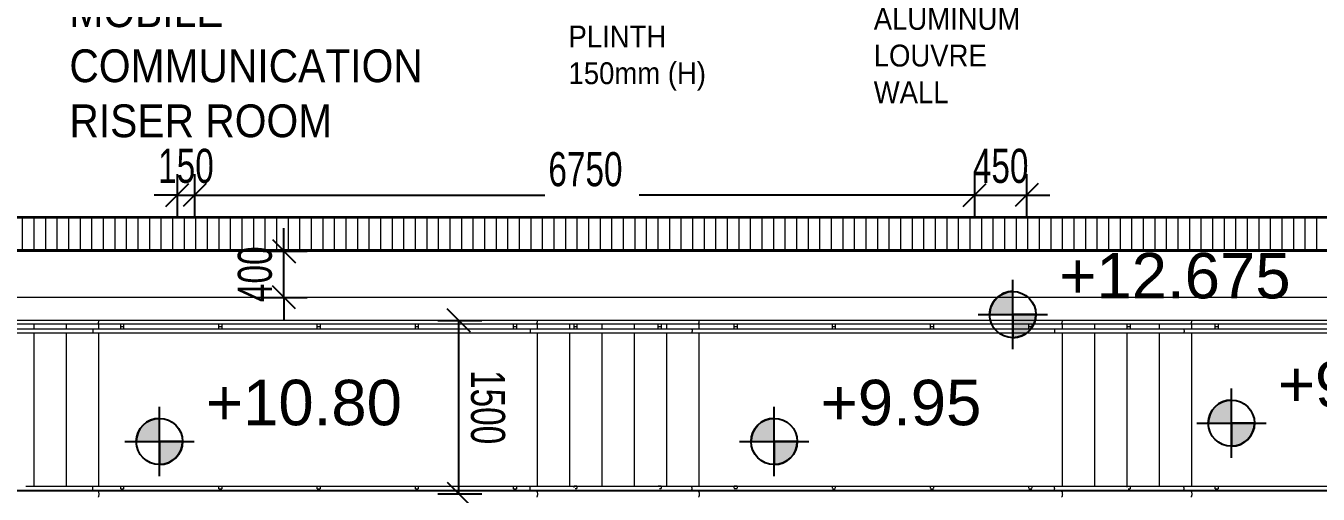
# Model space of a CAD drawing. Header units: millimetres. Extents: x 12827 to 178996, y -27589 to 73652.
# Drawn here: x 80428 to 91611, y 3154 to 7207 of the extents above; entities that cross this region are included whole.
import ezdxf

# ---------------------------------------------------------------- set-up
doc = ezdxf.new("R2010")
doc.units = ezdxf.units.MM
for name, color, linetype, lineweight in [('A-ANNO-DIMS', 211, 'Continuous', 5), ('A-ANNO-NOTE', 131, 'Continuous', 25), ('A-FLOR', 192, 'Continuous', 9), ('A-FLOR-HRAL', 11, 'Continuous', 9), ('A-WALL', 113, 'Continuous', 20), ('G-ANNO-TEXT', 231, 'Continuous', 5), ('Q-CASE', 31, 'Continuous', 20)]:
    doc.layers.add(name, color=color, linetype=linetype, lineweight=lineweight)
doc.styles.add('Arial_1', font='arial.ttf', dxfattribs={"height": 393.413174})
doc.styles.add('Arial_2', font='arial.ttf', dxfattribs={"width": 0.7, "height": 295.05988})
doc.styles.add('Swis721 BT', font='swiss.ttf', dxfattribs={"width": 0.9, "height": 189.214176})
doc.styles.add('Swis721 BT_1', font='swiss.ttf', dxfattribs={"width": 0.89, "height": 283.821263})
doc.dimstyles.new('Linear_-_1_5mm_Arial', dxfattribs={"dimscale": 304.8, "dimtxt": 300, "dimasz": 0.656168, "dimexe": 0.656168, "dimexo": 0.0625, "dimgap": 0.328084, "dimtad": 1, "dimdec": 0, "dimzin": 0, "dimdsep": 46, "dimtxsty": 'Arial_2', "dimblk1": 'OBLIQUE', "dimblk2": 'OBLIQUE', "dimsah": 1, "dimcen": 0.09, "dimadec": 0, "dimazin": 0, "dimtfac": 1, "dimtdec": 4, "dimtix": 1, "dimtmove": 0, "dimatfit": 3, "dimfxl": 0.656168, "dimfxlon": 1, "dimtvp": 1, "dimtolj": 1, "dimtzin": 0, "dimarcsym": 2})
doc.dimstyles.new('Linear_-_1_5mm_Arial_1', dxfattribs={"dimscale": 304.8, "dimtxt": 300, "dimasz": 0.656168, "dimexe": 0.656168, "dimexo": 0.0625, "dimgap": 0.328084, "dimtad": 1, "dimdec": 0, "dimzin": 0, "dimdsep": 46, "dimtxsty": 'Arial_2', "dimblk1": 'OBLIQUE', "dimblk2": 'OBLIQUE', "dimsah": 1, "dimcen": 0.09, "dimadec": 0, "dimazin": 0, "dimtfac": 1, "dimtdec": 4, "dimtix": 1, "dimtmove": 2, "dimatfit": 3, "dimfxl": 0.656168, "dimfxlon": 1, "dimtvp": 1, "dimtolj": 1, "dimtzin": 0, "dimarcsym": 2})
doc.dimstyles.new('Linear_-_1_5mm_Arial_2', dxfattribs={"dimscale": 304.8, "dimtxt": 300, "dimasz": 0.656168, "dimexe": 0.656168, "dimexo": 0.0625, "dimgap": 0.328084, "dimtad": 1, "dimdec": 0, "dimzin": 0, "dimdsep": 46, "dimtxsty": 'Arial_2', "dimblk1": 'OBLIQUE', "dimblk2": 'OBLIQUE', "dimsah": 1, "dimcen": 0.09, "dimadec": 0, "dimazin": 0, "dimtfac": 1, "dimtdec": 4, "dimtix": 1, "dimtmove": 0, "dimatfit": 3, "dimfxl": 0.656168, "dimfxlon": 1, "dimtvp": 1, "dimtolj": 1, "dimtzin": 0, "dimarcsym": 2})
doc.dimstyles.new('Linear_-_1_5mm_Arial__Right_', dxfattribs={"dimscale": 304.8, "dimtxt": 300, "dimasz": 0.656168, "dimexe": 0.656168, "dimexo": 0.0625, "dimgap": 0.328084, "dimtad": 1, "dimdec": 0, "dimzin": 0, "dimdsep": 46, "dimtxsty": 'Arial_2', "dimblk1": 'OBLIQUE', "dimblk2": 'OBLIQUE', "dimsah": 1, "dimcen": 0.09, "dimadec": 0, "dimazin": 0, "dimtfac": 1, "dimtdec": 4, "dimtix": 1, "dimtmove": 0, "dimatfit": 3, "dimfxl": 0.656168, "dimfxlon": 1, "dimtvp": 1, "dimtolj": 1, "dimtzin": 0, "dimarcsym": 2})

# ---------------------------------------------------------------- blocks, each defined once
blk = doc.blocks.new('DLN-Surface Channel-S1 - 300x150 _WD_-15753152-Copy of 1_F')
at = {"layer": 'Q-CASE', "lineweight": 9}
h = blk.add_hatch(dxfattribs=at)
h.set_pattern_fill('FP_6', color=256, style=0, pattern_type=2)
h.set_pattern_definition([(270, (0, 609.6), (100, 6e-15), [])])
h.paths.add_polyline_path([(-6164, -135), (6215, -135), (6215, 135), (-6215, 135), (-6215, -135)], flags=0)
at = {"layer": 'Q-CASE'}
for p, q in [((-6215, 150), (6215, 150)), ((-6215, 140), (6215, 140)), ((6215, 135), (-6215, 135)), ((-6215, -135), (6215, -135)), ((6215, -140), (-6215, -140)), ((-5915, -150), (6215, -150))]:
    blk.add_line(p, q, dxfattribs=at)
blk = doc.blocks.new('Railings 6 - Railings 6-15750741-Copy of 1_F')
at = {"layer": 'A-FLOR-HRAL'}
for p, q in [((79878, 4629), (81054, 4629)), ((81054, 4629), (84848, 4629)), ((81249, 4611), (81249, 4629)), ((81249, 4601), (81249, 4611)), ((81249, 4582), (81249, 4601)), ((81274, 4601), (81249, 4601)), ((81274, 4629), (81274, 4611)), ((81274, 4611), (81274, 4601)), ((81274, 4601), (81274, 4582)), ((82099, 4611), (82099, 4629)), ((82099, 4601), (82099, 4611)), ((82099, 4582), (82099, 4601)), ((82124, 4601), (82099, 4601)), ((82124, 4629), (82124, 4611)), ((82124, 4611), (82124, 4601)), ((82124, 4601), (82124, 4582)), ((82949, 4611), (82949, 4629)), ((82949, 4601), (82949, 4611)), ((82949, 4582), (82949, 4601)), ((82974, 4601), (82949, 4601)), ((82974, 4629), (82974, 4611)), ((82974, 4611), (82974, 4601)), ((82974, 4601), (82974, 4582)), ((83799, 4611), (83799, 4630)), ((83799, 4601), (83799, 4611)), ((83799, 4582), (83799, 4601)), ((83824, 4601), (83799, 4601)), ((83824, 4630), (83824, 4611)), ((83824, 4611), (83824, 4601)), ((83824, 4601), (83824, 4582)), ((84649, 4611), (84649, 4630)), ((84649, 4601), (84649, 4611)), ((84649, 4582), (84649, 4601)), ((84674, 4601), (84649, 4601)), ((84674, 4630), (84674, 4611)), ((84674, 4611), (84674, 4601)), ((84674, 4601), (84674, 4582)), ((84848, 4629), (86248, 4629)), ((85172, 4611), (85172, 4630)), ((85172, 4601), (85172, 4611)), ((85172, 4582), (85172, 4601)), ((85197, 4601), (85172, 4601)), ((85197, 4630), (85197, 4611)), ((85197, 4611), (85197, 4601)), ((85197, 4601), (85197, 4581)), ((85900, 4611), (85900, 4629)), ((85900, 4601), (85900, 4611)), ((85900, 4582), (85900, 4601)), ((85925, 4601), (85900, 4601)), ((85925, 4629), (85925, 4611)), ((85925, 4611), (85925, 4601)), ((85925, 4601), (85925, 4581)), ((86248, 4629), (89390, 4629)), ((86558, 4611), (86558, 4629)), ((86558, 4601), (86558, 4611)), ((86558, 4582), (86558, 4601)), ((86583, 4601), (86558, 4601)), ((86583, 4629), (86583, 4611)), ((86583, 4611), (86583, 4601)), ((86583, 4601), (86583, 4582)), ((87408, 4611), (87408, 4629)), ((87408, 4601), (87408, 4611)), ((87408, 4582), (87408, 4601)), ((87433, 4601), (87408, 4601)), ((87433, 4629), (87433, 4611)), ((87433, 4611), (87433, 4601)), ((87433, 4601), (87433, 4582)), ((88258, 4611), (88258, 4629)), ((88258, 4601), (88258, 4611)), ((88258, 4582), (88258, 4601)), ((88283, 4601), (88258, 4601)), ((88283, 4629), (88283, 4611)), ((88283, 4611), (88283, 4601)), ((88283, 4601), (88283, 4582)), ((89108, 4611), (89108, 4630)), ((89108, 4601), (89108, 4611)), ((89108, 4582), (89108, 4601)), ((89133, 4601), (89108, 4601)), ((89133, 4630), (89133, 4611)), ((89133, 4611), (89133, 4601)), ((89133, 4601), (89133, 4582)), ((89390, 4629), (90510, 4629)), ((89960, 4611), (89960, 4629)), ((89960, 4601), (89960, 4611)), ((89960, 4584), (89960, 4601)), ((89985, 4601), (89960, 4601)), ((89985, 4629), (89985, 4611)), ((89985, 4611), (89985, 4601)), ((89985, 4601), (89985, 4581)), ((90510, 4629), (92010, 4629)), ((90721, 4611), (90721, 4629)), ((90721, 4601), (90721, 4611)), ((90721, 4582), (90721, 4601)), ((90746, 4601), (90721, 4601)), ((90746, 4629), (90746, 4611)), ((90746, 4611), (90746, 4601)), ((90746, 4601), (90746, 4582)), ((81007, 4583), (79790, 4583)), ((79790, 4551), (81007, 4551)), ((84792, 4583), (81007, 4583)), ((81007, 4551), (84792, 4551)), ((86192, 4583), (84792, 4583)), ((84792, 4551), (86192, 4551)), ((89329, 4583), (86192, 4583)), ((86192, 4551), (89329, 4551)), ((90449, 4583), (89329, 4583)), ((89329, 4551), (90449, 4551)), ((91952, 4583), (90449, 4583)), ((90449, 4551), (91951, 4551)), ((79782, 3188), (81003, 3188)), ((81054, 3179), (79878, 3179)), ((81003, 3220), (80428, 3220)), ((84787, 3220), (81003, 3220)), ((81003, 3188), (84787, 3188)), ((84848, 3179), (81054, 3179)), ((81249, 3200), (81249, 3220)), ((81274, 3220), (81249, 3220)), ((81249, 3200), (81274, 3200)), ((81249, 3179), (81249, 3188)), ((81274, 3220), (81274, 3200)), ((81274, 3188), (81274, 3179)), ((82099, 3200), (82099, 3220)), ((82124, 3220), (82099, 3220)), ((82099, 3200), (82124, 3200)), ((82099, 3179), (82099, 3188)), ((82124, 3220), (82124, 3200)), ((82124, 3188), (82124, 3179)), ((82949, 3200), (82949, 3220)), ((82974, 3220), (82949, 3220)), ((82949, 3200), (82974, 3200)), ((82949, 3179), (82949, 3188)), ((82974, 3220), (82974, 3200)), ((82974, 3188), (82974, 3179)), ((83799, 3200), (83799, 3220)), ((83824, 3220), (83799, 3220)), ((83799, 3200), (83824, 3200)), ((83799, 3179), (83799, 3188)), ((83824, 3220), (83824, 3200)), ((83824, 3188), (83824, 3179)), ((84649, 3200), (84649, 3220)), ((84674, 3220), (84649, 3220)), ((84649, 3200), (84674, 3200)), ((84649, 3179), (84649, 3188)), ((84674, 3220), (84674, 3200)), ((84674, 3188), (84674, 3179)), ((85190, 3220), (84787, 3220)), ((84787, 3188), (86187, 3188)), ((86248, 3179), (84848, 3179)), ((85172, 3217), (85172, 3222)), ((85197, 3222), (85172, 3222)), ((85172, 3213), (85172, 3216)), ((85172, 3179), (85172, 3188)), ((85182, 3202), (85197, 3202)), ((85197, 3222), (85197, 3202)), ((85922, 3220), (85197, 3220)), ((85197, 3188), (85197, 3179)), ((85900, 3217), (85900, 3222)), ((85925, 3222), (85900, 3222)), ((85900, 3179), (85900, 3188)), ((85913, 3202), (85925, 3202)), ((85925, 3222), (85925, 3202)), ((86187, 3220), (85925, 3220)), ((85925, 3188), (85925, 3179)), ((89324, 3220), (86187, 3220)), ((86187, 3188), (89324, 3188)), ((89390, 3179), (86248, 3179)), ((86558, 3206), (86558, 3222)), ((86583, 3222), (86558, 3222)), ((86558, 3202), (86583, 3202)), ((86558, 3179), (86558, 3188)), ((86583, 3222), (86583, 3206)), ((86583, 3188), (86583, 3179)), ((87408, 3206), (87408, 3220)), ((87433, 3220), (87408, 3220)), ((87408, 3200), (87433, 3200)), ((87408, 3179), (87408, 3188)), ((87433, 3220), (87433, 3206)), ((87433, 3188), (87433, 3179)), ((88258, 3206), (88258, 3221)), ((88283, 3221), (88258, 3221)), ((88258, 3201), (88283, 3201)), ((88258, 3179), (88258, 3188)), ((88283, 3221), (88283, 3206)), ((88283, 3188), (88283, 3179)), ((89108, 3206), (89108, 3221)), ((89133, 3221), (89108, 3221)), ((89108, 3201), (89133, 3201)), ((89108, 3179), (89108, 3188)), ((89133, 3221), (89133, 3206)), ((89133, 3188), (89133, 3179)), ((89975, 3220), (89324, 3220)), ((89324, 3188), (90444, 3188)), ((90510, 3179), (89390, 3179)), ((89960, 3214), (89960, 3221)), ((89985, 3221), (89960, 3221)), ((89960, 3179), (89960, 3188)), ((89967, 3201), (89985, 3201)), ((89985, 3221), (89985, 3201)), ((90444, 3220), (89985, 3220)), ((89985, 3188), (89985, 3179)), ((91949, 3220), (90444, 3220)), ((90444, 3188), (91949, 3188)), ((92011, 3179), (90510, 3179)), ((90721, 3201), (90721, 3221)), ((90746, 3221), (90721, 3221)), ((90721, 3201), (90746, 3201)), ((90721, 3179), (90721, 3188)), ((90746, 3221), (90746, 3201)), ((90746, 3188), (90746, 3179))]:
    blk.add_line(p, q, dxfattribs=at)
for points in [[(81053, 4629), (81053, 4629), (81054, 4629), (81054, 4629)], [(84847, 4629), (84848, 4629), (84848, 4629), (84849, 4629)], [(86247, 4629), (86248, 4629), (86248, 4629), (86249, 4629)], [(89389, 4629), (89390, 4629), (89391, 4629), (89391, 4629)], [(90509, 4629), (90510, 4629), (90511, 4629), (90511, 4629)], [(81006, 4551), (81007, 4551), (81007, 4551), (81007, 4551)], [(84791, 4551), (84792, 4551), (84792, 4551), (84792, 4551)], [(86191, 4551), (86192, 4551), (86192, 4551), (86192, 4551)], [(89328, 4551), (89329, 4551), (89329, 4551), (89330, 4551)], [(90448, 4551), (90449, 4551), (90449, 4551), (90450, 4551)], [(81003, 3188), (81003, 3188), (81002, 3188), (81002, 3188)], [(84787, 3188), (84787, 3188), (84787, 3188), (84786, 3188)], [(86187, 3188), (86187, 3188), (86187, 3188), (86186, 3188)], [(89324, 3188), (89324, 3188), (89323, 3188), (89323, 3188)], [(90444, 3188), (90444, 3188), (90443, 3188), (90443, 3188)]]:
    blk.add_open_spline(points, degree=3, dxfattribs=at)
for points, knots in [([(81054, 4629), (81055, 4630), (81056, 4631), (81057, 4634), (81058, 4639), (81059, 4646), (81059, 4653), (81059, 4657)], [0, 0, 0, 0, 0.0833333, 0.1666667, 0.25, 0.3333333, 0.5, 0.5, 0.5, 0.5]), ([(84849, 4629), (84850, 4630), (84851, 4631), (84852, 4634), (84854, 4639), (84855, 4646), (84855, 4653), (84855, 4657)], [0, 0, 0, 0, 0.0833333, 0.1666667, 0.25, 0.3333333, 0.5, 0.5, 0.5, 0.5]), ([(86249, 4629), (86250, 4630), (86251, 4631), (86252, 4634), (86254, 4639), (86255, 4646), (86255, 4653), (86255, 4657)], [0, 0, 0, 0, 0.0833333, 0.1666667, 0.25, 0.3333333, 0.5, 0.5, 0.5, 0.5]), ([(89391, 4629), (89392, 4630), (89393, 4631), (89395, 4634), (89396, 4639), (89398, 4646), (89398, 4653), (89398, 4657)], [0, 0, 0, 0, 0.0833333, 0.1666667, 0.25, 0.3333333, 0.5, 0.5, 0.5, 0.5]), ([(90511, 4629), (90512, 4630), (90513, 4631), (90515, 4634), (90516, 4639), (90518, 4646), (90518, 4653), (90518, 4657)], [0, 0, 0, 0, 0.0833333, 0.1666667, 0.25, 0.3333333, 0.5, 0.5, 0.5, 0.5]), ([(81007, 4551), (81008, 4551), (81008, 4552), (81009, 4554), (81010, 4557), (81010, 4562), (81011, 4569), (81010, 4575), (81009, 4579), (81008, 4581), (81007, 4583), (81007, 4583), (81006, 4582)], [0, 0, 0, 0, 0.083333, 0.166667, 0.25, 0.333333, 0.5, 0.666667, 0.75, 0.833333, 0.916667, 1, 1, 1, 1]), ([(84792, 4551), (84793, 4551), (84794, 4552), (84795, 4554), (84795, 4557), (84796, 4562), (84796, 4569), (84796, 4575), (84795, 4579), (84794, 4581), (84792, 4583), (84792, 4583), (84791, 4582)], [0, 0, 0, 0, 0.083333, 0.166667, 0.25, 0.333333, 0.5, 0.666667, 0.75, 0.833333, 0.916667, 1, 1, 1, 1]), ([(86192, 4551), (86193, 4551), (86194, 4552), (86195, 4554), (86195, 4557), (86196, 4562), (86196, 4569), (86196, 4575), (86195, 4579), (86194, 4581), (86192, 4583), (86192, 4583), (86191, 4582)], [0, 0, 0, 0, 0.083333, 0.166667, 0.25, 0.333333, 0.5, 0.666667, 0.75, 0.833333, 0.916667, 1, 1, 1, 1]), ([(89330, 4551), (89330, 4551), (89331, 4552), (89332, 4554), (89333, 4557), (89334, 4562), (89334, 4569), (89333, 4575), (89332, 4579), (89331, 4581), (89330, 4583), (89329, 4583), (89328, 4582)], [0, 0, 0, 0, 0.083333, 0.166667, 0.25, 0.333333, 0.5, 0.666667, 0.75, 0.833333, 0.916667, 1, 1, 1, 1]), ([(90450, 4551), (90450, 4551), (90451, 4552), (90452, 4554), (90453, 4557), (90454, 4562), (90454, 4569), (90453, 4575), (90452, 4579), (90451, 4581), (90450, 4583), (90449, 4583), (90448, 4582)], [0, 0, 0, 0, 0.083333, 0.166667, 0.25, 0.333333, 0.5, 0.666667, 0.75, 0.833333, 0.916667, 1, 1, 1, 1]), ([(81002, 3220), (81002, 3220), (81003, 3220), (81004, 3219), (81005, 3216), (81006, 3213), (81006, 3210), (81006, 3204), (81006, 3197), (81005, 3192), (81004, 3189), (81003, 3188), (81003, 3188)], [0, 0, 0, 0, 0.083333, 0.166667, 0.25, 0.333333, 0.416667, 0.5, 0.666667, 0.833333, 0.916667, 1, 1, 1, 1]), ([(81053, 3179), (81053, 3179), (81054, 3179), (81056, 3178), (81057, 3174), (81058, 3170), (81059, 3164), (81059, 3155), (81059, 3144), (81058, 3135), (81056, 3131), (81055, 3130), (81054, 3129)], [0, 0, 0, 0, 0.083333, 0.166667, 0.25, 0.333333, 0.416667, 0.5, 0.666667, 0.833333, 0.916667, 1, 1, 1, 1]), ([(84786, 3220), (84787, 3220), (84787, 3220), (84789, 3219), (84790, 3216), (84790, 3213), (84791, 3210), (84791, 3204), (84791, 3199), (84790, 3194), (84790, 3191), (84789, 3189), (84788, 3188), (84787, 3188)], [0, 0, 0, 0, 0.083333, 0.166667, 0.25, 0.333333, 0.416667, 0.5, 0.666667, 0.75, 0.833333, 0.916667, 1, 1, 1, 1]), ([(84847, 3179), (84848, 3179), (84849, 3179), (84851, 3178), (84852, 3174), (84854, 3170), (84855, 3164), (84855, 3155), (84855, 3146), (84854, 3139), (84852, 3134), (84851, 3131), (84850, 3130), (84849, 3129)], [0, 0, 0, 0, 0.083333, 0.166667, 0.25, 0.333333, 0.416667, 0.5, 0.666667, 0.75, 0.833333, 0.916667, 1, 1, 1, 1]), ([(86186, 3220), (86187, 3220), (86187, 3220), (86189, 3219), (86190, 3216), (86190, 3213), (86191, 3210), (86191, 3204), (86191, 3199), (86190, 3194), (86190, 3191), (86189, 3189), (86188, 3188), (86187, 3188)], [0, 0, 0, 0, 0.083333, 0.166667, 0.25, 0.333333, 0.416667, 0.5, 0.666667, 0.75, 0.833333, 0.916667, 1, 1, 1, 1]), ([(86247, 3179), (86248, 3179), (86249, 3179), (86251, 3178), (86252, 3174), (86254, 3170), (86255, 3164), (86255, 3155), (86255, 3146), (86254, 3139), (86252, 3134), (86251, 3131), (86250, 3130), (86249, 3129)], [0, 0, 0, 0, 0.083333, 0.166667, 0.25, 0.333333, 0.416667, 0.5, 0.666667, 0.75, 0.833333, 0.916667, 1, 1, 1, 1]), ([(89323, 3220), (89323, 3220), (89324, 3220), (89326, 3219), (89327, 3216), (89328, 3213), (89328, 3210), (89329, 3204), (89328, 3199), (89328, 3194), (89327, 3191), (89326, 3189), (89325, 3188), (89324, 3188)], [0, 0, 0, 0, 0.083333, 0.166667, 0.25, 0.333333, 0.416667, 0.5, 0.666667, 0.75, 0.833333, 0.916667, 1, 1, 1, 1]), ([(89389, 3179), (89390, 3179), (89391, 3179), (89393, 3178), (89395, 3174), (89396, 3170), (89397, 3164), (89398, 3155), (89398, 3146), (89396, 3139), (89395, 3134), (89393, 3131), (89392, 3130), (89391, 3129)], [0, 0, 0, 0, 0.083333, 0.166667, 0.25, 0.333333, 0.416667, 0.5, 0.666667, 0.75, 0.833333, 0.916667, 1, 1, 1, 1]), ([(90443, 3220), (90444, 3220), (90444, 3220), (90446, 3219), (90447, 3216), (90448, 3213), (90448, 3210), (90449, 3204), (90448, 3199), (90448, 3194), (90447, 3191), (90446, 3189), (90445, 3188), (90444, 3188)], [0, 0, 0, 0, 0.083333, 0.166667, 0.25, 0.333333, 0.416667, 0.5, 0.666667, 0.75, 0.833333, 0.916667, 1, 1, 1, 1]), ([(90509, 3179), (90510, 3179), (90511, 3179), (90513, 3178), (90515, 3174), (90516, 3170), (90517, 3164), (90518, 3155), (90518, 3146), (90516, 3139), (90515, 3134), (90513, 3131), (90512, 3130), (90511, 3129)], [0, 0, 0, 0, 0.083333, 0.166667, 0.25, 0.333333, 0.416667, 0.5, 0.666667, 0.75, 0.833333, 0.916667, 1, 1, 1, 1])]:
    blk.add_open_spline(points, degree=3, knots=knots, dxfattribs=at)
blk = doc.blocks.new('DLN_Slab Level Mark - FFL-2mm_Type 2-2670450-Copy of 1_F')
at = {"layer": 'A-ANNO-NOTE', "lineweight": 5}
h = blk.add_hatch(color=256, dxfattribs=at)
edge = h.paths.add_edge_path(flags=0)
edge.add_arc((0, 0), 1, 0, 90, ccw=False)
edge.add_line((1, 0), (0, 0))
edge.add_line((0, 0), (0, 1))
h = blk.add_hatch(color=256, dxfattribs=at)
edge = h.paths.add_edge_path(flags=0)
edge.add_arc((0, 0), 1, 180, 270, ccw=False)
edge.add_line((-1, 0), (0, 0))
edge.add_line((0, 0), (0, -1))
at = {"layer": 'A-ANNO-NOTE'}
for p, q in [((0, 1.5), (0, -1.5)), ((0, 1), (0, 0)), ((0, 0), (-1, 0)), ((0, -1), (0, 0)), ((0, 0), (1, 0)), ((-1.5, 0), (1.5, 0))]:
    blk.add_line(p, q, dxfattribs=at)
blk.add_circle((0, 0), 1, dxfattribs=at)
for start, end in [(360, 90), (180, 270)]:
    blk.add_arc((0, 0), 1, start, end, dxfattribs=at)
blk = doc.blocks.new('_Oblique')
at = {"color": 0, "linetype": 'ByBlock', "lineweight": -2}
blk.add_line((-0.5, -0.5), (0.5, 0.5), dxfattribs=at)
blk = doc.blocks.new('DIMBLOCK108-Copy of 1_F')
at = {"layer": 'A-ANNO-DIMS', "color": 0, "lineweight": -2, "transparency": 16777216}
for p, q in [((81739, 5923), (81739, 5542)), ((81889, 5923), (81889, 5542)), ((81739, 5742), (81539, 5742)), ((81739, 5742), (81889, 5742)), ((81889, 5742), (82089, 5742))]:
    blk.add_line(p, q, dxfattribs=at)
at = {"layer": 'Defpoints', "color": 0, "transparency": 16777216}
for p in [(81739, 5942), (81889, 5942), (81889, 5742)]:
    blk.add_point(p, dxfattribs=at)
at = {"layer": 'A-ANNO-DIMS', "color": 0, "lineweight": -2, "transparency": 16777216, "xscale": 200, "yscale": 200, "zscale": 200}
blk.add_blockref('_Oblique', (81739, 5742), dxfattribs=at)
at = {"layer": 'A-ANNO-DIMS', "color": 0, "lineweight": -2, "transparency": 16777216, "xscale": 200, "yscale": 200, "zscale": 200, "rotation": 180}
blk.add_blockref('_Oblique', (81889, 5742), dxfattribs=at)
at = {"layer": 'A-ANNO-DIMS', "color": 0, "transparency": 16777216, "insert": (81814, 5993), "char_height": 295.1, "width": 564.92, "attachment_point": 5, "style": 'Arial_2'}
blk.add_mtext('\\A1;150', dxfattribs=at)
blk = doc.blocks.new('DIMBLOCK109-Copy of 1_F')
at = {"layer": 'A-ANNO-DIMS', "color": 0, "lineweight": -2, "transparency": 16777216}
for p, q in [((81889, 5923), (81889, 5542)), ((88639, 5923), (88639, 5542)), ((81889, 5742), (84918, 5742)), ((88639, 5742), (85736, 5742))]:
    blk.add_line(p, q, dxfattribs=at)
at = {"layer": 'Defpoints', "color": 0, "transparency": 16777216}
for p in [(81889, 5942), (88639, 5942), (88639, 5742)]:
    blk.add_point(p, dxfattribs=at)
at = {"layer": 'A-ANNO-DIMS', "color": 0, "lineweight": -2, "transparency": 16777216, "xscale": 200, "yscale": 200, "zscale": 200, "rotation": 180}
blk.add_blockref('_Oblique', (81889, 5742), dxfattribs=at)
at = {"layer": 'A-ANNO-DIMS', "color": 0, "lineweight": -2, "transparency": 16777216, "xscale": 200, "yscale": 200, "zscale": 200}
blk.add_blockref('_Oblique', (88639, 5742), dxfattribs=at)
at = {"layer": 'A-ANNO-DIMS', "color": 0, "transparency": 16777216, "insert": (84950, 6114), "char_height": 295.1, "width": 753.23, "attachment_point": 1, "line_spacing_factor": 0.938532, "style": 'Arial_2'}
blk.add_mtext('\\A1;6750', dxfattribs=at)
blk = doc.blocks.new('DIMBLOCK110-Copy of 1_F')
at = {"layer": 'A-ANNO-DIMS', "color": 0, "lineweight": -2, "transparency": 16777216}
for p, q in [((88639, 5923), (88639, 5542)), ((89089, 5923), (89089, 5542)), ((88639, 5742), (88439, 5742)), ((88639, 5742), (89089, 5742)), ((89089, 5742), (89289, 5742))]:
    blk.add_line(p, q, dxfattribs=at)
at = {"layer": 'Defpoints', "color": 0, "transparency": 16777216}
for p in [(88639, 5942), (89089, 5942), (89089, 5742)]:
    blk.add_point(p, dxfattribs=at)
at = {"layer": 'A-ANNO-DIMS', "color": 0, "lineweight": -2, "transparency": 16777216, "xscale": 200, "yscale": 200, "zscale": 200}
blk.add_blockref('_Oblique', (88639, 5742), dxfattribs=at)
at = {"layer": 'A-ANNO-DIMS', "color": 0, "lineweight": -2, "transparency": 16777216, "xscale": 200, "yscale": 200, "zscale": 200, "rotation": 180}
blk.add_blockref('_Oblique', (89089, 5742), dxfattribs=at)
at = {"layer": 'A-ANNO-DIMS', "color": 0, "transparency": 16777216, "insert": (88864, 5993), "char_height": 295.1, "width": 564.92, "attachment_point": 5, "style": 'Arial_2'}
blk.add_mtext('\\A1;450', dxfattribs=at)
blk = doc.blocks.new('DIMBLOCK161-Copy of 1_F')
at = {"layer": 'A-ANNO-DIMS', "color": 0, "lineweight": -2, "transparency": 16777216}
for p, q in [((82662, 5257), (82662, 5457)), ((82481, 5257), (82862, 5257)), ((82662, 4857), (82662, 5257)), ((82481, 4857), (82862, 4857)), ((82662, 4857), (82662, 4657))]:
    blk.add_line(p, q, dxfattribs=at)
at = {"layer": 'Defpoints', "color": 0, "transparency": 16777216}
for p in [(82462, 5257), (82662, 5257), (82462, 4857)]:
    blk.add_point(p, dxfattribs=at)
at = {"layer": 'A-ANNO-DIMS', "color": 0, "lineweight": -2, "transparency": 16777216, "xscale": 200, "yscale": 200, "zscale": 200}
for p, rotation in [((82662, 5257), 270), ((82662, 4857), 90)]:
    blk.add_blockref('_Oblique', p, dxfattribs=dict(at, rotation=rotation))
at = {"layer": 'A-ANNO-DIMS', "color": 0, "transparency": 16777216, "insert": (82412, 5057), "char_height": 295.1, "width": 564.92, "attachment_point": 5, "rotation": 90, "style": 'Arial_2'}
blk.add_mtext('\\A1;400', dxfattribs=at)
blk = doc.blocks.new('DIMBLOCK171-Copy of 1_F')
at = {"layer": 'A-ANNO-DIMS', "color": 0, "lineweight": -2, "transparency": 16777216}
for p, q in [((83994, 4657), (84375, 4657)), ((84175, 3157), (84175, 4657)), ((83994, 3157), (84375, 3157))]:
    blk.add_line(p, q, dxfattribs=at)
at = {"layer": 'Defpoints', "color": 0, "transparency": 16777216}
for p in [(83975, 4657), (84175, 4657), (83975, 3157)]:
    blk.add_point(p, dxfattribs=at)
at = {"layer": 'A-ANNO-DIMS', "color": 0, "lineweight": -2, "transparency": 16777216, "xscale": 200, "yscale": 200, "zscale": 200}
for p, rotation in [((84175, 4657), 90), ((84175, 3157), 270)]:
    blk.add_blockref('_Oblique', p, dxfattribs=dict(at, rotation=rotation))
at = {"layer": 'A-ANNO-DIMS', "color": 0, "transparency": 16777216, "insert": (84426, 3907), "char_height": 295.1, "width": 753.23, "attachment_point": 5, "rotation": 270, "style": 'Arial_2'}
blk.add_mtext('\\A1;1500', dxfattribs=at)

msp = doc.modelspace()

# ---------------------------------------------------------------- linework, layer by layer
at = {"layer": 'A-FLOR'}
for p, q in [((79589.29296, 5557.48546), (91739.29296, 5557.48546)), ((92039.29296, 5257.48546), (79899.29296, 5257.48546)), ((80499.29297, 4582.41402), (80499.29297, 4629.46963)), ((80779.29297, 4582.41402), (80779.29297, 4629.46963)), ((81059.29297, 4582.41402), (81059.29297, 4629.46963)), ((84855.09318, 4582.36538), (84855.09318, 4629.47686)), ((85135.09318, 4582.14809), (85135.09318, 4629.81231)), ((85415.09318, 4582.41402), (85415.09318, 4629.46963)), ((85695.09318, 4582.41402), (85695.09318, 4629.46963)), ((85975.09318, 4582.41402), (85975.09318, 4629.46963)), ((86255.09318, 4582.41402), (86255.09318, 4629.46963)), ((89397.81746, 4582.348), (89397.81746, 4629.47944)), ((89677.81746, 4582.07647), (89677.81746, 4629.89856)), ((89957.81746, 4582.41402), (89957.81746, 4629.46963)), ((90237.81746, 4582.41402), (90237.81746, 4629.46963)), ((90517.81746, 4582.41402), (90517.81746, 4629.46963)), ((80499.29297, 3219.53001), (80499.29297, 4550.68783)), ((80779.29297, 3219.53001), (80779.29297, 4550.68783)), ((81059.29297, 3219.53001), (81059.29297, 4550.68783)), ((84855.09318, 3219.47729), (84855.09318, 4550.73593)), ((85135.09318, 3219.25911), (85135.09318, 4550.95071)), ((85415.09318, 3219.53), (85415.09318, 4550.68783)), ((85695.09318, 3219.53), (85695.09318, 4550.68783)), ((85975.09318, 3219.53), (85975.09318, 4550.68783)), ((86255.09318, 3219.53), (86255.09318, 4550.68783)), ((89397.81746, 3219.45845), (89397.81746, 4550.75311)), ((89677.81746, 3219.1858), (89677.81746, 4551.02151)), ((89957.81746, 3219.53), (89957.81746, 4550.68783)), ((90237.81746, 3219.53), (90237.81746, 4550.68783)), ((90517.81746, 3219.53), (90517.81746, 4550.68783)), ((80499.29297, 3179.06569), (80499.29297, 3187.80388)), ((80779.29297, 3179.06569), (80779.29297, 3187.80388)), ((81059.29297, 3179.06569), (81059.29297, 3187.80388)), ((84855.09318, 3179.05838), (84855.09318, 3187.85558)), ((85135.09318, 3178.71763), (85135.09318, 3188.06946)), ((85415.09318, 3179.06569), (85415.09318, 3187.80388)), ((85695.09318, 3179.06569), (85695.09318, 3187.80388)), ((85975.09318, 3179.06569), (85975.09318, 3187.80388)), ((86255.09318, 3179.06569), (86255.09318, 3187.80388)), ((89397.81746, 3179.05577), (89397.81746, 3187.87404)), ((89677.81746, 3178.63002), (89677.81746, 3188.14132)), ((89957.81746, 3179.06569), (89957.81746, 3187.80388)), ((90237.81746, 3179.06569), (90237.81746, 3187.80388)), ((90517.81746, 3179.06569), (90517.81746, 3187.80388))]:
    msp.add_line(p, q, dxfattribs=at)
at = {"layer": 'A-WALL', "color": 50, "lineweight": 15}
for p, q in [((79889.29296, 4857.48546), (92439.29296, 4857.48546)), ((92639.29296, 4657.48546), (79889.29296, 4657.48546))]:
    msp.add_line(p, q, dxfattribs=at)

# ---------------------------------------------------------------- block references
at = {"layer": 'A-ANNO-NOTE', "xscale": 200, "yscale": 200, "zscale": 200}
for p, rotation in [((88968.62838, 4707.48546), 89.99999999999967), ((90860.38885, 3768.38233), 90.00000000000026), ((81584.02018, 3609.72534), 90.00000000000026), ((86904.02018, 3609.72534), 90.00000000000026)]:
    msp.add_blockref('DLN_Slab Level Mark - FFL-2mm_Type 2-2670450-Copy of 1_F', p, dxfattribs=dict(at, rotation=rotation))
at = {"layer": 'A-FLOR-HRAL'}
msp.add_blockref('Railings 6 - Railings 6-15750741-Copy of 1_F', (0, 0), dxfattribs=at)
at = {"layer": 'Q-CASE'}
msp.add_blockref('DLN-Surface Channel-S1 - 300x150 _WD_-15753152-Copy of 1_F', (85814.29296, 5407.48546), dxfattribs=at)

# ---------------------------------------------------------------- texts
at = {"layer": 'A-ANNO-NOTE', "lineweight": 5, "char_height": 393.413174, "attachment_point": 1, "line_spacing_factor": 0.938532, "style": 'Arial_1'}
for s, insert, width in [('+12.675', (89371.42337, 5241.54022), 2385.6), ('+9.20', (91263.18384, 4302.4371), 1656), ('+10.80', (81986.81517, 4143.7801), 2020.8), ('+9.95', (87306.81517, 4143.7801), 1656)]:
    msp.add_mtext(s, dxfattribs=dict(at, insert=insert, width=width))
at = {"layer": 'G-ANNO-TEXT', "color": 7, "attachment_point": 1, "line_spacing_factor": 1.00667}
for s, insert, char_height, width, style in [('CONCRETE\\PPLINTH\\P150mm (H)', (85124.34897, 7526.21719), 189.214176, 1552.8, 'Swis721 BT'), ('MOBILE\\PCOMMUNICATION\\PRISER ROOM\\P', (80805.14582, 7479.29926), 283.8212635, 3571.2, 'Swis721 BT_1'), ('ALUMINUM\\PLOUVRE\\PWALL', (87765.62278, 7361.56117), 189.214176, 1492.8, 'Swis721 BT')]:
    msp.add_mtext(s, dxfattribs=dict(at, insert=insert, char_height=char_height, width=width, style=style))

# ---------------------------------------------------------------- dimensions: what is measured, and where the dimension line sits
at = {"layer": 'A-ANNO-DIMS'}
for base, p1, p2, dimstyle, override, picture, middle in [((81889.29296, 5742.16789), (81739.29296, 5942.16789), (81889.29296, 5942.16789), 'Linear_-_1_5mm_Arial', {"dimpost": '<>', "dimfxl": 150}, 'DIMBLOCK108-Copy of 1_F', (81814.29296, 5992.8175)), ((89089.29296, 5742.16789), (88639.29296, 5942.16789), (89089.29296, 5942.16789), 'Linear_-_1_5mm_Arial_2', {"dimpost": '<>', "dimfxl": 450.000002}, 'DIMBLOCK110-Copy of 1_F', (88864.29296, 5992.8175))]:
    dim = msp.add_linear_dim(base=base, p1=p1, p2=p2, dimstyle=dimstyle, override=override, dxfattribs=at)
    dim.commit()
    dim.dimension.update_dxf_attribs({"geometry": picture, "text_midpoint": middle})
dim = msp.add_linear_dim(base=(88639.29296, 5742.16789), p1=(81889.29296, 5942.16789), p2=(88639.29296, 5942.16789), dimstyle='Linear_-_1_5mm_Arial_1', override={"dimpost": '<>', "dimfxl": 6749.999998}, dxfattribs=at)
dim.commit()
dim.dimension.update_dxf_attribs({"geometry": 'DIMBLOCK109-Copy of 1_F', "text_midpoint": (85327.06219, 5917.70268), "dimtype": 160})
for base, p1, p2, dimstyle, override, picture, middle in [((82662.19862, 5257.48546), (82462.19862, 4857.48546), (82462.19862, 5257.48546), 'Linear_-_1_5mm_Arial', {"dimpost": '<>', "dimfxl": 400}, 'DIMBLOCK161-Copy of 1_F', (82411.54902, 5057.48546)), ((84175.40036, 4657.48546), (83975.40036, 3157.48546), (83975.40036, 4657.48546), 'Linear_-_1_5mm_Arial__Right_', {"dimtad": 4, "dimpost": '<>', "dimfxl": 1499.999996}, 'DIMBLOCK171-Copy of 1_F', (84426.04996, 3907.48546))]:
    dim = msp.add_linear_dim(base=base, p1=p1, p2=p2, angle=90, dimstyle=dimstyle, override=override, dxfattribs=at)
    dim.commit()
    dim.dimension.update_dxf_attribs({"geometry": picture, "text_midpoint": middle})

doc.saveas('drawing.dxf')
